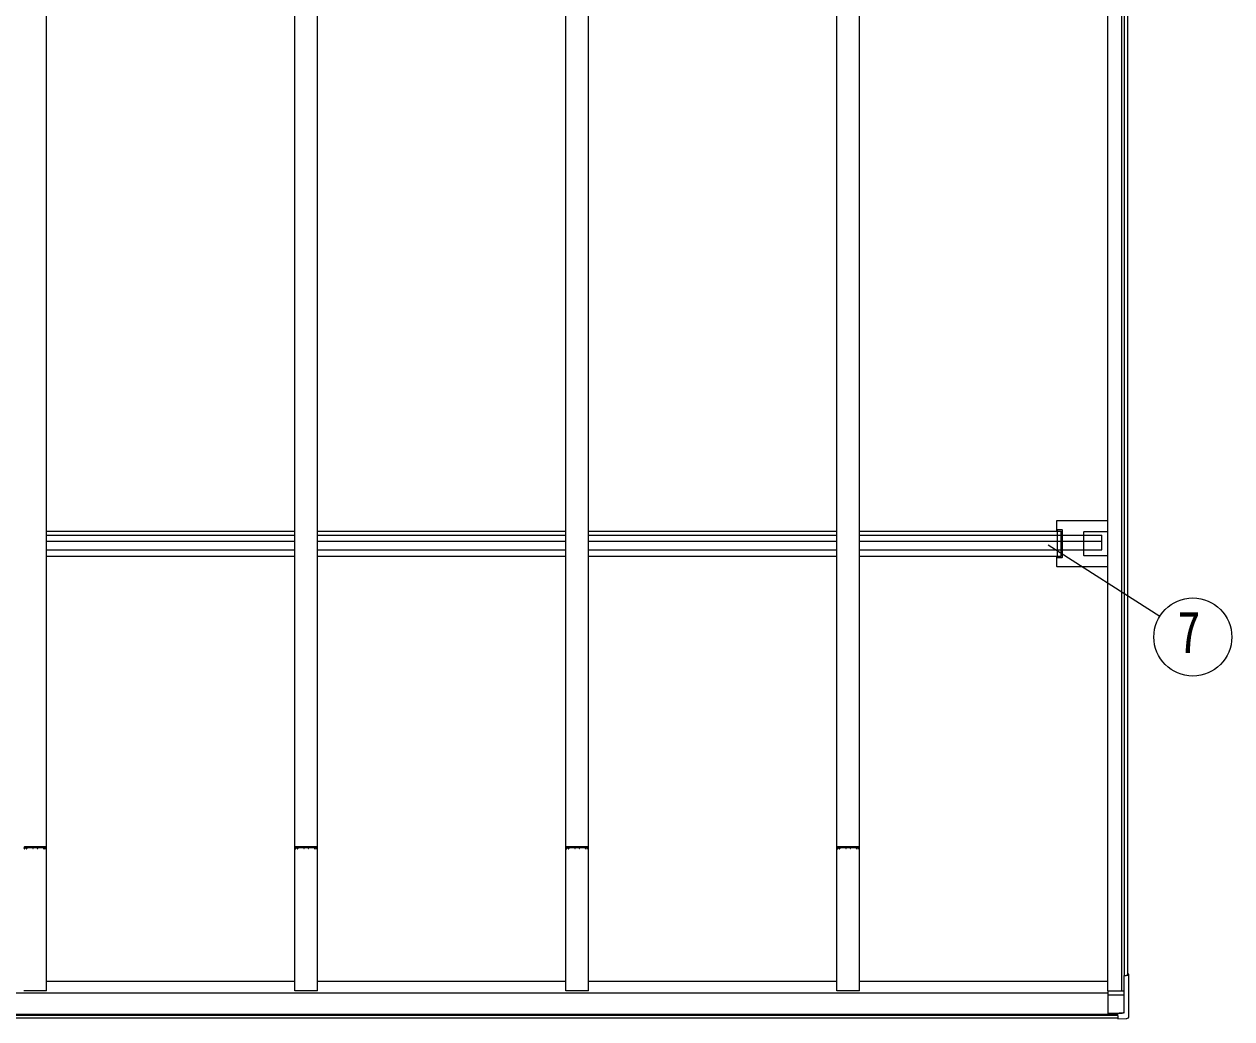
# Model space of a CAD drawing. Units: millimetres, scale not verified. Extents: x -14718 to 14718, y -10395 to 10395.
# Drawn here: x -6776 to -4102, y -2236 to -34 of the extents above; entities that cross this region are included whole.
import ezdxf
from ezdxf.enums import TextEntityAlignment as Align

# ---------------------------------------------------------------- set-up
doc = ezdxf.new("R2010")
doc.units = ezdxf.units.MM
doc.header["$LTSCALE"] = 50
for name, color, linetype in [('0-5_YKK_13', 4, 'Continuous'), ('0-6_YKK_A1', 4, 'Continuous'), ('0-7_YKK_D', 6, 'Continuous')]:
    doc.layers.add(name, color=color, linetype=linetype)
doc.styles.add('ＭＳ ゴシック', font='')
doc.styles.get('ＭＳ ゴシック').set_extended_font_data('MS Gothic')

msp = doc.modelspace()

# ---------------------------------------------------------------- linework, layer by layer
at = {"layer": '0-5_YKK_13'}
for p, q in [((-4490.77, -1134.52), (-4490.77, -1154.63)), ((-4376.82, -1133.52), (-4489.77, -1133.52)), ((-4490.18, -1153.21), (-4489.15, -1154.25)), ((-4478.26, -1153.27), (-4489.18, -1153.27)), ((-4477.27, -1213.67), (-4477.27, -1154.27)), ((-4430.77, -1158.97), (-4430.77, -1208.97)), ((-4376.82, -1157.97), (-4429.77, -1157.97)), ((-4490.77, -1213.31), (-4490.77, -1233.42)), ((-4489.15, -1213.69), (-4490.18, -1214.73)), ((-4489.18, -1214.67), (-4478.26, -1214.67)), ((-4429.77, -1209.97), (-4376.82, -1209.97)), ((-4489.77, -1234.42), (-4376.82, -1234.42)), ((-4332.82, -2137.43), (-4331.76, -2137.56)), ((-4331.96, -2137.59), (-4332.82, -2137.6)), ((-4332.82, -2137.71), (-4330.99, -2137.68)), ((-4331.39, -2138.83), (-4332.82, -2138.81)), ((-4332.82, -2138.92), (-4332.25, -2138.93)), ((-4330.34, -2231.3), (-4330.34, -2138.92)), ((-4329.94, -2230.37), (-4329.94, -2137.59)), ((-4340.98, -2147.14), (-4340.98, -2223.03)), ((-4339.45, -2140.32), (-4340.84, -2140.33)), ((-4340.62, -2140.43), (-4340.84, -2140.33)), ((-4340.84, -2145.32), (-4340.84, -2140.33)), ((-4375.82, -2226.04), (-4375.82, -2173.8)), ((-4340.98, -2183.66), (-4375.82, -2183.63)), ((-4354.82, -2224.16), (-4375.82, -2224.36)), ((-4340.62, -2223.19), (-4354.82, -2223.98)), ((-4354.82, -2223.88), (-4351.82, -2223.71)), ((-4354.82, -2223.88), (-4354.82, -2223.98)), ((-4354.82, -2228.13), (-4354.82, -2223.98)), ((-4354.82, -2229.62), (-4354.82, -2228.13)), ((-4354.82, -2229.62), (-4354.82, -2236.11)), ((-4354.82, -2236.14), (-4354.82, -2236.11)), ((-4354.81, -2236.16), (-4336.11, -2235.17)), ((-4343, -2223.18), (-4351.82, -2223.64)), ((-4351.82, -2223.58), (-4351.82, -2223.64)), ((-4351.82, -2223.71), (-4351.82, -2223.64)), ((-4340.98, -2223.03), (-4340.87, -2223.08)), ((-4340.87, -2223.08), (-4340.62, -2223.19)), ((-4333.02, -2234.97), (-4333.02, -2234.97))]:
    msp.add_line(p, q, dxfattribs=at)
for points in [[(-4489.21, -1156.47), (-4489.21, -1156.19), (-4490.77, -1154.63)], [(-4489.09, -1155.24), (-4489.09, -1211.47), (-4489.09, -1212.7)], [(-4490.77, -1213.31), (-4489.21, -1211.76), (-4489.21, -1211.47)], [(-4330.11, -2137.55), (-4331.58, -2137.37), (-4332.82, -2137.22)], [(-4332.25, -2138.93), (-4332.19, -2138.93), (-4332.13, -2138.93), (-4332.08, -2138.93), (-4332.05, -2138.94), (-4332.02, -2138.94), (-4332.01, -2138.95), (-4332.01, -2138.95), (-4332.02, -2138.95)], [(-4331.76, -2137.56), (-4331.73, -2137.56), (-4331.72, -2137.57), (-4331.73, -2137.57), (-4331.75, -2137.58), (-4331.78, -2137.58), (-4331.83, -2137.59), (-4331.9, -2137.59), (-4331.96, -2137.59)], [(-4330.42, -2138.95), (-4330.35, -2138.93), (-4330.35, -2138.91), (-4330.4, -2138.89), (-4330.51, -2138.88), (-4330.68, -2138.86), (-4330.88, -2138.85), (-4331.13, -2138.84), (-4331.39, -2138.83)], [(-4330.99, -2137.68), (-4330.7, -2137.68), (-4330.44, -2137.67), (-4330.22, -2137.65), (-4330.06, -2137.63), (-4329.96, -2137.61), (-4329.94, -2137.59), (-4329.99, -2137.57), (-4330.11, -2137.55)], [(-4340.62, -2223.19), (-4340.62, -2140.43), (-4339.5, -2140.43)], [(-4336.11, -2235.19), (-4334.42, -2235.09), (-4333.02, -2234.98)], [(-4330.34, -2232.06), (-4330.34, -2231.53), (-4330.34, -2231.3)], [(-4329.95, -2231.14), (-4329.94, -2230.6), (-4329.94, -2230.37)]]:
    msp.add_lwpolyline(points, dxfattribs=at)
for centre, radius, start, end in [((-4429.77, -1158.97), 1, 90, 180), ((-4429.77, -1208.97), 1, 180, 270), ((-4396.31, -1811.05), 334.14, 279.79798, 281.09267), ((-4394.76, -1811.89), 333.33, 279.80348, 281.1309), ((-4339.33, -2128.88), 11.55, 269.15454, 276.55167), ((-4333.22, -2232.11), 2.86, 274.00326, 0.96893), ((-4332.46, -2231.24), 2.51, 324.16004, 2.48225)]:
    msp.add_arc(centre, radius, start, end, dxfattribs=at)
for centre, major_axis, ratio, start_param, end_param in [((-4489.76, -1134.52), (-0.71, 0.71), 0.99628, 5.4996506, 7.06672), ((-4489.18, -1153.21), (1, 0), 0.061163, 3.2026792, 4.712389), ((-4489.15, -1155.24), (0, 1), 0.061163, 4.712389, 6.2220988), ((-4478.27, -1154.27), (0.71, 0.71), 0.99628, 5.4996506, 7.06672), ((-4489.18, -1214.73), (1, 0), 0.061163, 1.5707963, 3.0805061), ((-4489.15, -1212.7), (0, 1), 0.061163, 3.2026792, 4.712389), ((-4478.27, -1213.67), (0.71, -0.71), 0.99628, 5.4996506, 7.06672), ((-4489.76, -1233.42), (-0.71, -0.71), 0.99628, 5.4996506, 7.06672), ((3057.41, -1824.13), (-8222.56, -430.03), 0.003344, 0.4483549, 0.4508203)]:
    msp.add_ellipse(centre, major_axis=major_axis, ratio=ratio, start_param=start_param, end_param=end_param, dxfattribs=at)
at = {"layer": '0-6_YKK_A1'}
for p, q in [((-6726.82, -2173.8), (-6726.82, 1620.16)), ((-6176.82, -2173.8), (-6176.82, 1620.16)), ((-6126.82, -2173.8), (-6126.82, 1620.16)), ((-5576.82, -2173.8), (-5576.82, 1620.16)), ((-5526.82, -2173.8), (-5526.82, 1620.16)), ((-4976.82, -2173.8), (-4976.82, 1620.16)), ((-4926.82, -2173.8), (-4926.82, 1620.16)), ((-4376.82, -2173.8), (-4376.82, 1620.16)), ((-4345.52, -2173.8), (-4345.52, 1607.81)), ((-4339.82, -2140.32), (-4339.82, 1590.56)), ((-4332.82, -2139.11), (-4332.82, 1591.58)), ((-6726.82, -1156.47), (-6176.82, -1156.47)), ((-6726.82, -1165.17), (-6176.82, -1165.17)), ((-6126.82, -1156.47), (-5576.82, -1156.47)), ((-6126.82, -1165.17), (-5576.82, -1165.17)), ((-5526.82, -1156.47), (-4976.82, -1156.47)), ((-5526.82, -1165.17), (-4976.82, -1165.17)), ((-4926.82, -1156.47), (-4480.32, -1156.47)), ((-4926.82, -1165.17), (-4389.82, -1165.17)), ((-4389.82, -1197.93), (-4389.82, -1165.17)), ((-6726.82, -1178.18), (-6176.82, -1178.18)), ((-6726.82, -1197.93), (-6176.82, -1197.93)), ((-6126.82, -1178.18), (-5576.82, -1178.18)), ((-6126.82, -1197.93), (-5576.82, -1197.93)), ((-5526.82, -1178.18), (-4976.82, -1178.18)), ((-5526.82, -1197.93), (-4976.82, -1197.93)), ((-4926.82, -1178.18), (-4389.82, -1178.18)), ((-4926.82, -1197.93), (-4389.82, -1197.93)), ((-6726.82, -1211.47), (-6176.82, -1211.47)), ((-6126.82, -1211.47), (-5576.82, -1211.47)), ((-5526.82, -1211.47), (-4976.82, -1211.47)), ((-6775.92, -1858.4), (-6775.92, -1856.8)), ((-6775.82, -1859.6), (-6774.87, -1859.6)), ((-6775.62, -1856.5), (-6771.02, -1856.5)), ((-6774.87, -1858.7), (-6775.62, -1858.7)), ((-6774.57, -1859.3), (-6774.57, -1859)), ((-6772.07, -1859), (-6772.07, -1859.3)), ((-6771.02, -1858.7), (-6771.77, -1858.7)), ((-6771.77, -1859.6), (-6770.82, -1859.6)), ((-6770.72, -1856.8), (-6770.72, -1858.4)), ((-6769.82, -1858.6), (-6769.82, -1856.9)), ((-6769.52, -1856.6), (-6757.72, -1856.6)), ((-6757.22, -1857.1), (-6757.22, -1858.65)), ((-6756.32, -1858.65), (-6756.32, -1856.9)), ((-6756.02, -1856.6), (-6747.62, -1856.6)), ((-6747.32, -1856.9), (-6747.32, -1858.65)), ((-6746.42, -1858.65), (-6746.42, -1857.1)), ((-6745.92, -1856.6), (-6734.12, -1856.6)), ((-6727.8, -1855.58), (-6741.78, -1855.4)), ((-6733.82, -1856.9), (-6733.82, -1858.6)), ((-6732.92, -1858.4), (-6732.92, -1856.8)), ((-6732.82, -1859.6), (-6731.87, -1859.6)), ((-6732.62, -1856.5), (-6728.02, -1856.5)), ((-6731.87, -1858.7), (-6732.62, -1858.7)), ((-6731.57, -1859.3), (-6731.57, -1859)), ((-6729.07, -1859), (-6729.07, -1859.3)), ((-6728.02, -1858.7), (-6728.77, -1858.7)), ((-6728.77, -1859.6), (-6727.82, -1859.6)), ((-6727.72, -1856.8), (-6727.72, -1858.4)), ((-6726.82, -1858.6), (-6726.82, -1856.58)), ((-6176.82, -1856.58), (-6176.82, -1858.6)), ((-6175.92, -1858.4), (-6175.92, -1856.8)), ((-6175.82, -1859.6), (-6174.87, -1859.6)), ((-6175.62, -1856.5), (-6171.02, -1856.5)), ((-6174.87, -1858.7), (-6175.62, -1858.7)), ((-6174.57, -1859.3), (-6174.57, -1859)), ((-6172.07, -1859), (-6172.07, -1859.3)), ((-6171.02, -1858.7), (-6171.77, -1858.7)), ((-6171.77, -1859.6), (-6170.82, -1859.6)), ((-6170.72, -1856.8), (-6170.72, -1858.4)), ((-6169.82, -1858.6), (-6169.82, -1856.9)), ((-6169.52, -1856.6), (-6157.72, -1856.6)), ((-6157.22, -1857.1), (-6157.22, -1858.65)), ((-6156.32, -1858.65), (-6156.32, -1856.9)), ((-6156.02, -1856.6), (-6147.62, -1856.6)), ((-6147.32, -1856.9), (-6147.32, -1858.65)), ((-6146.42, -1858.65), (-6146.42, -1857.1)), ((-6145.92, -1856.6), (-6134.12, -1856.6)), ((-6127.8, -1855.58), (-6141.78, -1855.4)), ((-6133.82, -1856.9), (-6133.82, -1858.6)), ((-6132.92, -1858.4), (-6132.92, -1856.8)), ((-6132.82, -1859.6), (-6131.87, -1859.6)), ((-6132.62, -1856.5), (-6128.02, -1856.5)), ((-6131.87, -1858.7), (-6132.62, -1858.7)), ((-6131.57, -1859.3), (-6131.57, -1859)), ((-6129.07, -1859), (-6129.07, -1859.3)), ((-6128.02, -1858.7), (-6128.77, -1858.7)), ((-6128.77, -1859.6), (-6127.82, -1859.6)), ((-6127.72, -1856.8), (-6127.72, -1858.4)), ((-6126.82, -1858.6), (-6126.82, -1856.58)), ((-5576.82, -1856.58), (-5576.82, -1858.6)), ((-5575.92, -1858.4), (-5575.92, -1856.8)), ((-5575.82, -1859.6), (-5574.87, -1859.6)), ((-5575.62, -1856.5), (-5571.02, -1856.5)), ((-5574.87, -1858.7), (-5575.62, -1858.7)), ((-5574.57, -1859.3), (-5574.57, -1859)), ((-5572.07, -1859), (-5572.07, -1859.3)), ((-5571.02, -1858.7), (-5571.77, -1858.7)), ((-5571.77, -1859.6), (-5570.82, -1859.6)), ((-5570.72, -1856.8), (-5570.72, -1858.4)), ((-5569.82, -1858.6), (-5569.82, -1856.9)), ((-5569.52, -1856.6), (-5557.72, -1856.6)), ((-5557.22, -1857.1), (-5557.22, -1858.65)), ((-5556.32, -1858.65), (-5556.32, -1856.9)), ((-5556.02, -1856.6), (-5547.62, -1856.6)), ((-5547.32, -1856.9), (-5547.32, -1858.65)), ((-5546.42, -1858.65), (-5546.42, -1857.1)), ((-5545.92, -1856.6), (-5534.12, -1856.6)), ((-5527.8, -1855.58), (-5541.78, -1855.4)), ((-5533.82, -1856.9), (-5533.82, -1858.6)), ((-5532.92, -1858.4), (-5532.92, -1856.8)), ((-5532.82, -1859.6), (-5531.87, -1859.6)), ((-5532.62, -1856.5), (-5528.02, -1856.5)), ((-5531.87, -1858.7), (-5532.62, -1858.7)), ((-5531.57, -1859.3), (-5531.57, -1859)), ((-5529.07, -1859), (-5529.07, -1859.3)), ((-5528.02, -1858.7), (-5528.77, -1858.7)), ((-5528.77, -1859.6), (-5527.82, -1859.6)), ((-5527.72, -1856.8), (-5527.72, -1858.4)), ((-5526.82, -1858.6), (-5526.82, -1856.58)), ((-4976.82, -1856.58), (-4976.82, -1858.6)), ((-4975.92, -1858.4), (-4975.92, -1856.8)), ((-4975.82, -1859.6), (-4974.87, -1859.6)), ((-4975.62, -1856.5), (-4971.02, -1856.5)), ((-4974.87, -1858.7), (-4975.62, -1858.7)), ((-4974.57, -1859.3), (-4974.57, -1859)), ((-4972.07, -1859), (-4972.07, -1859.3)), ((-4971.02, -1858.7), (-4971.77, -1858.7)), ((-4971.77, -1859.6), (-4970.82, -1859.6)), ((-4970.72, -1856.8), (-4970.72, -1858.4)), ((-4969.82, -1858.6), (-4969.82, -1856.9)), ((-4969.52, -1856.6), (-4957.72, -1856.6)), ((-4957.22, -1857.1), (-4957.22, -1858.65)), ((-4956.32, -1858.65), (-4956.32, -1856.9)), ((-4956.02, -1856.6), (-4947.62, -1856.6)), ((-4947.32, -1856.9), (-4947.32, -1858.65)), ((-4946.42, -1858.65), (-4946.42, -1857.1)), ((-4945.92, -1856.6), (-4934.12, -1856.6)), ((-4927.8, -1855.58), (-4941.78, -1855.4)), ((-4933.82, -1856.9), (-4933.82, -1858.6)), ((-4932.92, -1858.4), (-4932.92, -1856.8)), ((-4932.82, -1859.6), (-4931.87, -1859.6)), ((-4932.62, -1856.5), (-4928.02, -1856.5)), ((-4931.87, -1858.7), (-4932.62, -1858.7)), ((-4931.57, -1859.3), (-4931.57, -1859)), ((-4929.07, -1859), (-4929.07, -1859.3)), ((-4928.02, -1858.7), (-4928.77, -1858.7)), ((-4928.77, -1859.6), (-4927.82, -1859.6)), ((-4927.72, -1856.8), (-4927.72, -1858.4)), ((-4926.82, -1858.6), (-4926.82, -1856.58)), ((-6726.82, -2152.84), (-6176.82, -2152.84)), ((-6126.82, -2152.84), (-5576.82, -2152.84)), ((-5526.82, -2152.84), (-4976.82, -2152.84)), ((-4926.82, -2152.84), (-4376.82, -2152.84)), ((-9727.82, -2178.91), (-4375.82, -2178.91)), ((-6726.82, -2173.8), (-6776.82, -2173.8)), ((-6126.82, -2173.8), (-6176.82, -2173.8)), ((-5526.82, -2173.8), (-5576.82, -2173.8)), ((-4926.82, -2173.8), (-4976.82, -2173.8)), ((-4376.82, -2173.8), (-4341.52, -2173.8)), ((-9748.82, -2226.04), (-4354.82, -2226.04)), ((-9748.82, -2228.27), (-4354.82, -2228.27)), ((-9748.82, -2233.97), (-4354.82, -2233.97))]:
    msp.add_line(p, q, dxfattribs=at)
for points in [[(-4926.82, -1211.47), (-4480.32, -1211.47), (-4480.32, -1156.47)], [(-6741.78, -1855.4), (-6761.85, -1855.4), (-6775.83, -1855.58)], [(-6141.78, -1855.4), (-6161.85, -1855.4), (-6175.83, -1855.58)], [(-5541.78, -1855.4), (-5561.85, -1855.4), (-5575.83, -1855.58)], [(-4941.78, -1855.4), (-4961.85, -1855.4), (-4975.83, -1855.58)]]:
    msp.add_lwpolyline(points, dxfattribs=at)
for centre, radius, start, end in [((-6775.82, -1856.58), 1, 90.76383, 180), ((-6775.82, -1858.6), 1, 179.99977, 269.99977), ((-6775.62, -1856.8), 0.3, 90, 180.00874), ((-6775.62, -1858.4), 0.3, 180.00874, 269.99709), ((-6774.87, -1859), 0.3, 359.98454, 89.99911), ((-6774.87, -1859.3), 0.3, 269.99708, 359.98543), ((-6771.77, -1859), 0.3, 90.00291, 180.00291), ((-6771.77, -1859.3), 0.3, 180.00291, 270), ((-6771.02, -1856.8), 0.3, 359.99709, 90), ((-6771.02, -1858.4), 0.3, 269.99709, 359.99709), ((-6770.82, -1858.6), 1, 270, 0), ((-6769.52, -1856.9), 0.3, 90, 180), ((-6757.72, -1857.1), 0.5, 0, 90), ((-6756.77, -1858.65), 0.45, 180, 0), ((-6756.02, -1856.9), 0.3, 90, 180), ((-6747.62, -1856.9), 0.3, 359.9976, 90.00051), ((-6746.87, -1858.65), 0.45, 180, 0), ((-6745.92, -1857.1), 0.5, 90, 180), ((-6734.12, -1856.9), 0.3, 359.99709, 90), ((-6732.82, -1858.6), 1, 180, 270), ((-6732.62, -1856.8), 0.3, 90, 180), ((-6732.62, -1858.4), 0.3, 180, 269.99709), ((-6731.87, -1859), 0.3, 359.99854, 90.00146), ((-6731.87, -1859.3), 0.3, 270, 0), ((-6728.77, -1859), 0.3, 90.00291, 180.00291), ((-6728.77, -1859.3), 0.3, 180.00291, 270), ((-6728.02, -1856.8), 0.3, 359.99709, 90), ((-6728.02, -1858.4), 0.3, 269.99709, 359.99709), ((-6727.82, -1858.6), 1, 270, 0), ((-6727.82, -1856.58), 1, 360, 89.23428), ((-6175.82, -1856.58), 1, 90.76383, 180), ((-6175.82, -1858.6), 1, 179.99977, 269.99977), ((-6175.62, -1856.8), 0.3, 90, 180.00874), ((-6175.62, -1858.4), 0.3, 180.00874, 269.99709), ((-6174.87, -1859), 0.3, 359.98454, 89.99911), ((-6174.87, -1859.3), 0.3, 269.99708, 359.98543), ((-6171.77, -1859), 0.3, 90.00291, 180.00291), ((-6171.77, -1859.3), 0.3, 180.00291, 270), ((-6171.02, -1856.8), 0.3, 359.99709, 90), ((-6171.02, -1858.4), 0.3, 269.99709, 359.99709), ((-6170.82, -1858.6), 1, 270, 0), ((-6169.52, -1856.9), 0.3, 90, 180), ((-6157.72, -1857.1), 0.5, 0, 90), ((-6156.77, -1858.65), 0.45, 180, 0), ((-6156.02, -1856.9), 0.3, 90, 180), ((-6147.62, -1856.9), 0.3, 359.9976, 90.00051), ((-6146.87, -1858.65), 0.45, 180, 0), ((-6145.92, -1857.1), 0.5, 90, 180), ((-6134.12, -1856.9), 0.3, 359.99709, 90), ((-6132.82, -1858.6), 1, 180, 270), ((-6132.62, -1856.8), 0.3, 90, 180), ((-6132.62, -1858.4), 0.3, 180, 269.99709), ((-6131.87, -1859), 0.3, 359.99854, 90.00146), ((-6131.87, -1859.3), 0.3, 270, 0), ((-6128.77, -1859), 0.3, 90.00291, 180.00291), ((-6128.77, -1859.3), 0.3, 180.00291, 270), ((-6128.02, -1856.8), 0.3, 359.99709, 90), ((-6128.02, -1858.4), 0.3, 269.99709, 359.99709), ((-6127.82, -1858.6), 1, 270, 0), ((-6127.82, -1856.58), 1, 0, 89.23428), ((-5575.82, -1856.58), 1, 90.76383, 180), ((-5575.82, -1858.6), 1, 179.99977, 269.99977), ((-5575.62, -1856.8), 0.3, 90, 180.00874), ((-5575.62, -1858.4), 0.3, 180.00874, 269.99709), ((-5574.87, -1859), 0.3, 359.98454, 89.99911), ((-5574.87, -1859.3), 0.3, 269.99708, 359.98543), ((-5571.77, -1859), 0.3, 90.00291, 180.00291), ((-5571.77, -1859.3), 0.3, 180.00291, 270), ((-5571.02, -1856.8), 0.3, 359.99709, 90), ((-5571.02, -1858.4), 0.3, 269.99709, 359.99709), ((-5570.82, -1858.6), 1, 270, 0), ((-5569.52, -1856.9), 0.3, 90, 180), ((-5557.72, -1857.1), 0.5, 0, 90), ((-5556.77, -1858.65), 0.45, 180, 0), ((-5556.02, -1856.9), 0.3, 90, 180), ((-5547.62, -1856.9), 0.3, 359.9976, 90.00051), ((-5546.87, -1858.65), 0.45, 180, 0), ((-5545.92, -1857.1), 0.5, 90, 180), ((-5534.12, -1856.9), 0.3, 359.99709, 90), ((-5532.82, -1858.6), 1, 180, 270), ((-5532.62, -1856.8), 0.3, 90, 180), ((-5532.62, -1858.4), 0.3, 180, 269.99709), ((-5531.87, -1859), 0.3, 359.99854, 90.00146), ((-5531.87, -1859.3), 0.3, 270, 0), ((-5528.77, -1859), 0.3, 90.00291, 180.00291), ((-5528.77, -1859.3), 0.3, 180.00291, 270), ((-5528.02, -1856.8), 0.3, 359.99709, 90), ((-5528.02, -1858.4), 0.3, 269.99709, 359.99709), ((-5527.82, -1858.6), 1, 270, 0), ((-5527.82, -1856.58), 1, 0, 89.23428), ((-4975.82, -1856.58), 1, 90.76383, 180), ((-4975.82, -1858.6), 1, 179.99977, 269.99977), ((-4975.62, -1856.8), 0.3, 90, 180.00874), ((-4975.62, -1858.4), 0.3, 180.00874, 269.99709), ((-4974.87, -1859), 0.3, 359.98454, 89.99911), ((-4974.87, -1859.3), 0.3, 269.99708, 359.98543), ((-4971.77, -1859), 0.3, 90.00291, 180.00291), ((-4971.77, -1859.3), 0.3, 180.00291, 270), ((-4971.02, -1856.8), 0.3, 359.99709, 90), ((-4971.02, -1858.4), 0.3, 269.99709, 359.99709), ((-4970.82, -1858.6), 1, 270, 0), ((-4969.52, -1856.9), 0.3, 90, 180), ((-4957.72, -1857.1), 0.5, 0, 90), ((-4956.77, -1858.65), 0.45, 180, 0), ((-4956.02, -1856.9), 0.3, 90, 180), ((-4947.62, -1856.9), 0.3, 359.9976, 90.00051), ((-4946.87, -1858.65), 0.45, 180, 0), ((-4945.92, -1857.1), 0.5, 90, 180), ((-4934.12, -1856.9), 0.3, 359.99709, 90), ((-4932.82, -1858.6), 1, 180, 270), ((-4932.62, -1856.8), 0.3, 90, 180), ((-4932.62, -1858.4), 0.3, 180, 269.99709), ((-4931.87, -1859), 0.3, 359.99854, 90.00146), ((-4931.87, -1859.3), 0.3, 270, 0), ((-4928.77, -1859), 0.3, 90.00291, 180.00291), ((-4928.77, -1859.3), 0.3, 180.00291, 270), ((-4928.02, -1856.8), 0.3, 359.99709, 90), ((-4928.02, -1858.4), 0.3, 269.99709, 359.99709), ((-4927.82, -1858.6), 1, 270, 0), ((-4927.82, -1856.58), 1, 0, 89.23428)]:
    msp.add_arc(centre, radius, start, end, dxfattribs=at)
at = {"layer": '0-7_YKK_D'}
msp.add_line((-4509.04, -1186.31), (-4261.4, -1344.24), dxfattribs=at)
msp.add_circle((-4188.56, -1390.7), 86.4, dxfattribs=at)

# ---------------------------------------------------------------- texts
at = {"layer": '0-7_YKK_D', "style": 'ＭＳ ゴシック', "width": 0.8}
msp.add_text('7', height=92.38, dxfattribs=at).set_placement((-4222.16, -1453.7), align=Align.BOTTOM_LEFT)

doc.saveas('drawing.dxf')
